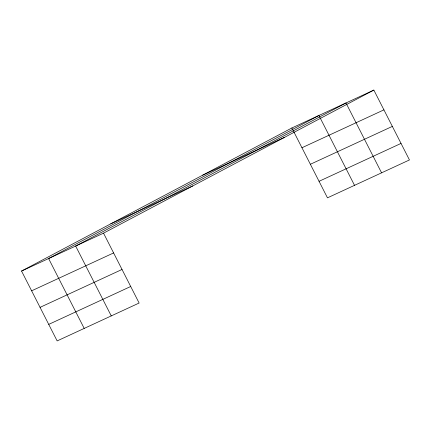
<?xml version="1.0" encoding="UTF-8"?>
<svg xmlns="http://www.w3.org/2000/svg" width="431" height="431" viewBox="0 0 431 431"><rect width="100%" height="100%" fill="white"/><g stroke="black" fill="none" stroke-linecap="round" stroke-linejoin="round"><path stroke-width="0.65" d="M21.55 271.051L103.532 233.16L139.127 303.031L57.151 340.916L21.55 271.051L291.873 127.969L373.849 90.084L409.45 159.949L327.468 197.84L291.873 127.969M103.532 233.16L373.849 90.084M202.667 175.185L284.643 137.3M110.756 223.834L192.738 185.95M301.948 147.747L383.929 109.862M31.625 290.823L113.606 252.938M310.368 164.276L392.35 126.391M40.051 307.357L122.027 269.467M319.048 181.306L401.029 143.421M48.725 324.387L130.706 286.496M381.575 172.831L345.98 102.966L75.657 246.042L111.257 315.912M354.524 185.335L318.924 115.47L48.606 258.546L84.201 328.411"/></g></svg>
